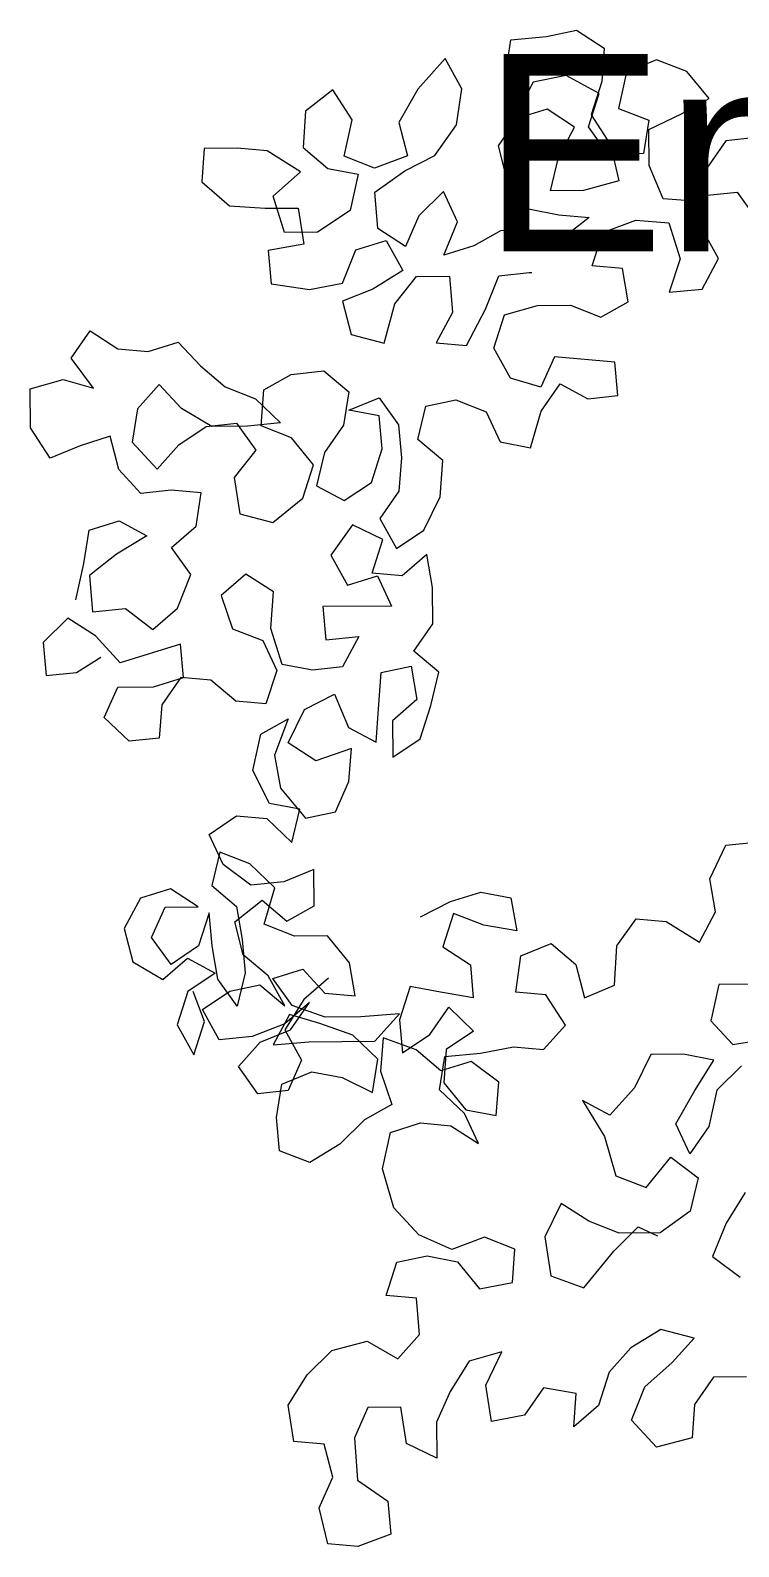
# Model space of a CAD drawing. Header units: millimetres. Extents: x 318905 to 439572, y -5133 to 105868.
# Drawn here: x 349344 to 349971, y 2796 to 4139 of the extents above; entities that cross this region are included whole.
import ezdxf

# ---------------------------------------------------------------- set-up
doc = ezdxf.new("R2010")
doc.units = ezdxf.units.MM
doc.header["$MEASUREMENT"] = 0
doc.layers.add('INTI_Agencement_Stylo_No__102', color=7, linetype='Continuous', lineweight=0, true_color=0xcccccc)
doc.layers.add('INTI_Etiquettes_Stylo_No__1', color=7, linetype='Continuous', lineweight=5)
doc.styles.add('STYLE_GENERE_2', font='Arial')
doc.dimstyles.new('STYLE_GENERE__3', dxfattribs={"dimtxt": 0.18, "dimasz": 182.4, "dimexe": 0.18, "dimexo": 0.0625, "dimgap": 0.09, "dimtad": 0, "dimtih": 1, "dimtoh": 1, "dimdec": 4, "dimzin": 0, "dimdsep": 46, "dimcen": 0.09, "dimadec": 0, "dimazin": 0, "dimtfac": 1, "dimtdec": 4, "dimtmove": 0, "dimatfit": 3, "dimldrblk": 'ARROWHEAD_5', "dimfxl": 0, "dimtolj": 1, "dimtzin": 0, "dimarcsym": 0})

# ---------------------------------------------------------------- blocks, each defined once
blk = doc.blocks.new('arbre6[1]', base_point=(351659.1, -542.5))
at = {"layer": 'INTI_Agencement_Stylo_No__102', "linetype": 'Continuous'}
for p, q in [((349801, 4133.8), (349827.7, 4139.4)), ((349827.7, 4139.4), (349852.2, 4123.6)), ((349764.8, 4101.4), (349769.4, 4130.8)), ((349769.4, 4130.8), (349801, 4133.8)), ((349711.2, 4114.3), (349687, 4087.3)), ((349726, 4087.6), (349711.2, 4114.3)), ((349852.2, 4123.6), (349850, 4094.1)), ((349898.5, 4113.3), (349871.8, 4102.3)), ((349925.3, 4102.8), (349898.5, 4113.3)), ((349774.8, 4066.7), (349764.8, 4101.4)), ((349818.3, 4099.2), (349789.2, 4093.5)), ((349847.6, 4083.4), (349818.3, 4099.2)), ((349871.8, 4102.3), (349864.7, 4070.1)), ((349945, 4078.9), (349925.3, 4102.8)), ((349611.6, 4086.6), (349587.4, 4067.6)), ((349628.9, 4060), (349611.6, 4086.6)), ((349687, 4087.3), (349670.2, 4057.7)), ((349721.3, 4055.5), (349726, 4087.6)), ((349789.2, 4093.5), (349774.8, 4066.7)), ((349850, 4094.1), (349840.5, 4064.6)), ((349838.1, 4053.8), (349847.6, 4083.4)), ((349920.7, 4065.3), (349945, 4078.9)), ((349587.4, 4067.6), (349585.3, 4035.5)), ((349621.8, 4027.8), (349628.9, 4060)), ((349670.2, 4057.7), (349677.7, 4028.3)), ((349774.8, 4061.3), (349758, 4037.1)), ((349801.5, 4069.6), (349774.8, 4061.3)), ((349825.9, 4053.7), (349801.5, 4069.6)), ((349840.5, 4064.6), (349857.7, 4038)), ((349864.7, 4070.1), (349891.6, 4059.7)), ((349891.6, 4059.7), (349886.9, 4030.2)), ((349891.6, 4051.6), (349920.7, 4065.3)), ((349702.1, 4028.5), (349721.3, 4055.5)), ((349811.5, 4026.8), (349825.9, 4053.7)), ((349855.3, 4029.9), (349838.1, 4053.8)), ((349891.9, 4019.5), (349891.6, 4051.6)), ((349986.6, 4044.5), (349959.8, 4041.6)), ((349497.7, 4034.7), (349495.5, 4005.2)), ((349526.9, 4035), (349497.7, 4034.7)), ((349553.6, 4032.5), (349526.9, 4035)), ((349583, 4014.1), (349553.6, 4032.5)), ((349585.3, 4035.5), (349607.3, 4017)), ((349758, 4037.1), (349765.5, 4007.7)), ((349886.9, 4030.2), (349855.3, 4029.9)), ((349857.7, 4038), (349865.2, 4005.9)), ((349959.8, 4041.6), (349943, 4017.3)), ((349607.3, 4017), (349634.1, 4011.8)), ((349648.6, 4017.3), (349621.8, 4027.8)), ((349677.7, 4028.3), (349648.6, 4017.3)), ((349675.4, 4014.9), (349702.1, 4028.5)), ((349804.5, 3997.3), (349811.5, 4026.8)), ((349904.3, 3990.2), (349891.9, 4019.5)), ((349943, 4017.3), (349935.9, 3987.8)), ((349495.5, 4005.2), (349520, 3984)), ((349558.8, 3992.4), (349583, 4014.1)), ((349634.1, 4011.8), (349627, 3979.7)), ((349648.8, 3995.9), (349675.4, 4014.9)), ((349765.5, 4007.7), (349785.1, 3981.1)), ((349865.2, 4005.9), (349833.7, 3997.6)), ((349568.8, 3960.4), (349558.8, 3992.4)), ((349651.5, 3963.8), (349648.8, 3995.9)), ((349709.6, 3996.5), (349687.9, 3974.9)), ((349722, 3969.8), (349709.6, 3996.5)), ((349833.7, 3997.6), (349804.5, 3997.3)), ((349935.9, 3987.8), (349904.3, 3990.2)), ((349938.5, 3963.7), (349943.2, 3993.2)), ((349943.2, 3993.2), (349969.9, 3996.1)), ((349969.9, 3996.1), (349987.1, 3972.2)), ((349520, 3984), (349551.6, 3981.7)), ((349551.6, 3981.7), (349580.8, 3981.9)), ((349580.8, 3981.9), (349585.9, 3949.8)), ((349627, 3979.7), (349598, 3960.7)), ((349785.1, 3981.1), (349811.9, 3976)), ((349675.9, 3948), (349651.5, 3963.8)), ((349687.9, 3974.9), (349675.9, 3948)), ((349710, 3940.3), (349722, 3969.8)), ((349811.9, 3976), (349838.7, 3973.5)), ((349838.7, 3973.5), (349814.5, 3954.6)), ((349851, 3960.3), (349880.1, 3971.2)), ((349880.1, 3971.2), (349909.3, 3968.8)), ((349909.3, 3968.8), (349919.3, 3936.8)), ((349953.3, 3937.1), (349938.5, 3963.7)), ((349585.9, 3949.8), (349554.3, 3944.2)), ((349598, 3960.7), (349568.8, 3960.4)), ((349632.1, 3944.9), (349658.8, 3953.2)), ((349658.8, 3953.2), (349673.6, 3926.6)), ((349760.9, 3962.1), (349736.7, 3948.5)), ((349787.7, 3959.7), (349760.9, 3962.1)), ((349814.5, 3954.6), (349787.7, 3959.7)), ((349841.5, 3930.7), (349851, 3960.3)), ((349554.3, 3944.2), (349557, 3914.8)), ((349620.2, 3915.4), (349632.1, 3944.9)), ((349736.7, 3948.5), (349710, 3940.3)), ((349919.3, 3936.8), (349909.7, 3907.3)), ((349938.9, 3910.2), (349953.3, 3937.1)), ((349673.6, 3926.6), (349647, 3910.2)), ((349758.8, 3922), (349785.5, 3924.9)), ((349785.5, 3924.9), (349788, 3924.9)), ((349868.2, 3928.3), (349841.5, 3930.7)), ((349873.3, 3898.9), (349868.2, 3928.3)), ((349557, 3914.8), (349591.1, 3909.7)), ((349591.1, 3909.7), (349620.2, 3915.4)), ((349647, 3910.2), (349620.3, 3899.3)), ((349666.6, 3897), (349685.8, 3921.3)), ((349685.8, 3921.3), (349715, 3921.6)), ((349715, 3921.6), (349717.7, 3889.5)), ((349746.9, 3892.4), (349758.8, 3922)), ((349909.7, 3907.3), (349938.9, 3910.2)), ((349620.3, 3899.3), (349627.8, 3869.9)), ((349657.1, 3862.2), (349666.6, 3897)), ((349793.1, 3895.5), (349822.3, 3895.8)), ((349822.3, 3895.8), (349849.1, 3885.3)), ((349849.1, 3885.3), (349873.3, 3898.9)), ((349717.7, 3889.5), (349703.3, 3862.6)), ((349730.1, 3860.1), (349746.9, 3892.4)), ((349754.4, 3857.7), (349763.9, 3887.2)), ((349763.9, 3887.2), (349793.1, 3895.5)), ((349379.9, 3848.9), (349396.7, 3873.2)), ((349396.7, 3873.2), (349421.2, 3857.3)), ((349627.8, 3869.9), (349657.1, 3862.2)), ((349421.2, 3857.3), (349447.9, 3854.9)), ((349447.9, 3854.9), (349474.6, 3863.2)), ((349474.6, 3863.2), (349494.3, 3842)), ((349703.3, 3862.6), (349730.1, 3860.1)), ((349769.2, 3831.1), (349754.4, 3857.7)), ((349399.5, 3822.4), (349379.9, 3848.9)), ((349494.3, 3842), (349516.3, 3823.4)), ((349808, 3850.1), (349796, 3823.3)), ((349861.6, 3845.3), (349808, 3850.1)), ((349864.2, 3815.9), (349861.6, 3845.3)), ((349343.6, 3821.9), (349372.7, 3830.1)), ((349372.7, 3830.1), (349399.5, 3822.4)), ((349550.4, 3821), (349574.6, 3834.6)), ((349574.6, 3834.6), (349603.8, 3837.6)), ((349603.8, 3837.6), (349625.8, 3819.1)), ((349796, 3823.3), (349769.2, 3831.1)), ((349343.8, 3787.1), (349343.6, 3821.9)), ((349457.9, 3825.6), (349438.6, 3804)), ((349477.5, 3804.3), (349457.9, 3825.6)), ((349516.3, 3823.4), (349543.1, 3812.9)), ((349548.2, 3788.9), (349550.4, 3821)), ((349625.8, 3819.1), (349621.1, 3789.6)), ((349796.2, 3801.9), (349813, 3826.1)), ((349813, 3826.1), (349837.5, 3812.9)), ((349837.5, 3812.9), (349864.2, 3815.9)), ((349438.6, 3804), (349433.9, 3774.5)), ((349504.4, 3788.5), (349477.5, 3804.3)), ((349543.1, 3812.9), (349565.2, 3791.7)), ((349625.9, 3803), (349652.6, 3813.9)), ((349652.7, 3797.9), (349625.9, 3803)), ((349652.6, 3813.9), (349669.8, 3790)), ((349686.9, 3776.8), (349694, 3806.3)), ((349694, 3806.3), (349720.7, 3811.9)), ((349720.7, 3811.9), (349747.6, 3801.4)), ((349786.7, 3769.6), (349796.2, 3801.9)), ((349475.3, 3772.2), (349499.5, 3788.5)), ((349499.5, 3788.5), (349526.3, 3791.4)), ((349536, 3788.8), (349504.4, 3788.5)), ((349526.3, 3791.4), (349543.5, 3767.4)), ((349565.2, 3791.7), (349536, 3788.8)), ((349575, 3778.4), (349548.2, 3788.9)), ((349621.1, 3789.6), (349604.3, 3765.3)), ((349655.4, 3768.5), (349652.7, 3797.9)), ((349669.8, 3790), (349672.4, 3760.6)), ((349747.6, 3801.4), (349759.9, 3774.8)), ((349361.1, 3760.4), (349343.8, 3787.1)), ((349414.4, 3779.7), (349387.8, 3771.4)), ((349422, 3750.3), (349414.4, 3779.7)), ((349594.6, 3754.5), (349575, 3778.4)), ((349709, 3758.2), (349686.9, 3776.8)), ((349759.9, 3774.8), (349786.7, 3769.6)), ((349387.8, 3771.4), (349361.1, 3760.4)), ((349433.9, 3774.5), (349456, 3750.6)), ((349456, 3750.6), (349475.3, 3772.2)), ((349543.5, 3767.4), (349524.2, 3743.2)), ((349604.3, 3765.3), (349597.2, 3735.8)), ((349645.8, 3738.9), (349655.4, 3768.5)), ((349441.6, 3729.1), (349422, 3750.3)), ((349585.1, 3725), (349594.6, 3754.5)), ((349672.4, 3760.6), (349670.2, 3731.1)), ((349706.8, 3726.1), (349709, 3758.2)), ((349524.2, 3743.2), (349529.3, 3711.1)), ((349597.2, 3735.8), (349621.6, 3722.7)), ((349621.6, 3722.7), (349645.8, 3738.9)), ((349468.3, 3732), (349441.6, 3729.1)), ((349495.1, 3729.5), (349468.3, 3732)), ((349490.5, 3700.1), (349495.1, 3729.5)), ((349558.5, 3703.3), (349585.1, 3725)), ((349670.2, 3731.1), (349653.4, 3706.9)), ((349692.4, 3696.5), (349706.8, 3726.1)), ((349529.3, 3711.1), (349558.5, 3703.3)), ((349391, 3667), (349395.6, 3696.5)), ((349395.6, 3696.5), (349422.3, 3704.8)), ((349422.3, 3704.8), (349446.7, 3691.6)), ((349468.7, 3681.1), (349490.5, 3700.1)), ((349629.1, 3701.3), (349609.8, 3674.4)), ((349656, 3688.2), (349629.1, 3701.3)), ((349653.4, 3706.9), (349668.2, 3680.2)), ((349668.2, 3680.2), (349692.4, 3696.5)), ((349446.7, 3691.6), (349420.1, 3675.3)), ((349485.9, 3657.2), (349468.7, 3681.1)), ((349646.4, 3658.6), (349656, 3688.2)), ((349420.1, 3675.3), (349395.9, 3656.4)), ((349609.8, 3674.4), (349624.6, 3647.7)), ((349695, 3675.1), (349673.2, 3656.2)), ((349700.1, 3645.7), (349695, 3675.1)), ((349383.9, 3634.8), (349391, 3667)), ((349395.9, 3656.4), (349398.6, 3624.3)), ((349474, 3627.6), (349485.9, 3657.2)), ((349534.6, 3657.6), (349512.8, 3638.7)), ((349559, 3641.8), (349534.6, 3657.6)), ((349624.6, 3647.7), (349651.3, 3656)), ((349673.2, 3656.2), (349646.4, 3658.6)), ((349651.3, 3656), (349663.7, 3629.3)), ((349556.8, 3609.6), (349559, 3641.8)), ((349700.3, 3613.6), (349700.1, 3645.7)), ((349398.6, 3624.3), (349427.8, 3627.2)), ((349427.8, 3627.2), (349452.2, 3608.7)), ((349452.2, 3608.7), (349474, 3627.6)), ((349512.8, 3638.7), (349522.8, 3609.3)), ((349663.7, 3629.3), (349602.9, 3628.8)), ((349602.9, 3628.8), (349605.5, 3599.4)), ((349376.7, 3618.7), (349355, 3597.1)), ((349401.2, 3602.9), (349376.7, 3618.7)), ((349683.5, 3589.4), (349700.3, 3613.6)), ((349423.2, 3579), (349401.2, 3602.9)), ((349522.8, 3609.3), (349549.6, 3598.9)), ((349566.8, 3577.6), (349556.8, 3609.6)), ((349605.5, 3599.4), (349634.7, 3602.3)), ((349634.7, 3602.3), (349620.3, 3575.4)), ((349355, 3597.1), (349357.7, 3567.7)), ((349476.6, 3595.5), (349423.2, 3579)), ((349479.3, 3566.1), (349476.6, 3595.5)), ((349549.6, 3598.9), (349562, 3572.2)), ((349705.5, 3570.8), (349683.5, 3589.4)), ((349384.4, 3570.6), (349406.2, 3584.2)), ((349593.6, 3572.5), (349566.8, 3577.6)), ((349620.3, 3575.4), (349593.6, 3572.5)), ((349654.4, 3570.4), (349681.1, 3576)), ((349681.1, 3576), (349686.2, 3546.6)), ((349357.7, 3567.7), (349384.4, 3570.6)), ((349452.6, 3557.8), (349479.3, 3566.1)), ((349476.9, 3566.1), (349460, 3541.9)), ((349503.6, 3563.7), (349476.9, 3566.1)), ((349525.7, 3545.1), (349503.6, 3563.7)), ((349562, 3572.2), (349552.4, 3542.7)), ((349652.2, 3538.2), (349654.4, 3570.4)), ((349698.4, 3541.3), (349705.5, 3570.8)), ((349409, 3530.7), (349421, 3557.6)), ((349421, 3557.6), (349452.6, 3557.8)), ((349586.5, 3537.6), (349613.2, 3551.3)), ((349613.2, 3551.3), (349625.6, 3521.9)), ((349686.2, 3546.6), (349664.5, 3527.6)), ((349460, 3541.9), (349457.8, 3512.4)), ((349552.4, 3542.7), (349525.7, 3545.1)), ((349572.2, 3508.1), (349586.5, 3537.6)), ((349650, 3508.8), (349652.2, 3538.2)), ((349688.9, 3511.8), (349698.4, 3541.3)), ((349431.1, 3509.5), (349409, 3530.7)), ((349547.8, 3515.9), (349572, 3529.5)), ((349572, 3529.5), (349560.1, 3497.3)), ((349625.6, 3521.9), (349650, 3508.8)), ((349664.5, 3527.6), (349664.7, 3495.5)), ((349457.8, 3512.4), (349431.1, 3509.5)), ((349540.7, 3483.7), (349547.8, 3515.9)), ((349596.6, 3492.2), (349572.2, 3508.1)), ((349664.7, 3495.5), (349688.9, 3511.8)), ((349560.1, 3497.3), (349565.2, 3467.9)), ((349628.1, 3503.2), (349596.6, 3492.2)), ((349625.9, 3473.8), (349628.1, 3503.2)), ((349555.5, 3454.4), (349540.7, 3483.7)), ((349565.2, 3467.9), (349587.3, 3441.3)), ((349614, 3446.9), (349625.9, 3473.8)), ((349582.3, 3449.3), (349555.5, 3454.4)), ((349502.2, 3427.1), (349526.4, 3443.4)), ((349526.4, 3443.4), (349553.2, 3441)), ((349553.2, 3441), (349575.3, 3419.8)), ((349575.3, 3419.8), (349582.3, 3449.3)), ((349587.3, 3441.3), (349614, 3446.9)), ((349514.6, 3400.5), (349502.2, 3427.1)), ((349945.7, 3387.8), (349960, 3417.4)), ((349960, 3417.4), (349986.8, 3420.3)), ((349511.4, 3411.3), (349504.3, 3381.8)), ((349538.2, 3400.9), (349511.4, 3411.3)), ((349539.1, 3382), (349514.6, 3400.5)), ((349560.3, 3379.7), (349538.2, 3400.9)), ((349594.9, 3395.9), (349568.2, 3384.9)), ((349595.1, 3363.7), (349594.9, 3395.9)), ((349950.8, 3358.4), (349945.7, 3387.8)), ((349467.8, 3378.8), (349441.1, 3370.6)), ((349492.3, 3363), (349467.8, 3378.8)), ((349504.3, 3381.8), (349526.3, 3363.3)), ((349568.2, 3384.9), (349539.1, 3382)), ((349550.8, 3347.5), (349560.3, 3379.7)), ((349716, 3367.7), (349742.7, 3376)), ((349742.7, 3376), (349769.5, 3370.8)), ((349441.1, 3370.6), (349426.7, 3343.7)), ((349451.1, 3335.8), (349463.1, 3362.7)), ((349463.1, 3362.7), (349492.3, 3363)), ((349524.7, 3349.7), (349548.9, 3368.7)), ((349526.3, 3363.3), (349531.4, 3333.9)), ((349548.9, 3368.7), (349570.9, 3350.1)), ((349570.9, 3350.1), (349595.1, 3363.7)), ((349689.4, 3354.1), (349716, 3367.7)), ((349769.5, 3370.8), (349774.6, 3341.5)), ((349936.4, 3331.5), (349950.8, 3358.4)), ((349502, 3357.7), (349492.5, 3328.2)), ((349504.7, 3328.3), (349502, 3357.7)), ((349532.2, 3320.3), (349524.7, 3349.7)), ((349577.6, 3337), (349550.8, 3347.5)), ((349718.6, 3357), (349709, 3327.5)), ((349745.4, 3346.5), (349718.6, 3357)), ((349774.6, 3341.5), (349745.4, 3346.5)), ((349863.4, 3328.2), (349880.3, 3352.4)), ((349880.3, 3352.4), (349907, 3350)), ((349907, 3350), (349936.4, 3331.5)), ((349426.7, 3343.7), (349434.3, 3314.3)), ((349468.3, 3311.9), (349451.1, 3335.8)), ((349531.4, 3333.9), (349534.1, 3304.5)), ((349606.8, 3337.3), (349577.6, 3337)), ((349626.4, 3313.3), (349606.8, 3337.3)), ((349492.5, 3328.2), (349468.3, 3311.9)), ((349509.8, 3298.9), (349504.7, 3328.3)), ((349554.2, 3301.8), (349532.2, 3320.3)), ((349709, 3327.5), (349733.5, 3311.6)), ((349773.7, 3287.2), (349778.3, 3319.4)), ((349778.3, 3319.4), (349805, 3330.3)), ((349805, 3330.3), (349827, 3311.8)), ((349861.2, 3293.4), (349863.4, 3328.2)), ((349434.3, 3314.3), (349461.1, 3298.5)), ((349461.1, 3298.5), (349482.9, 3317.4)), ((349482.9, 3317.4), (349507.3, 3304.2)), ((349558.4, 3299.3), (349585.1, 3307.6)), ((349585.1, 3307.6), (349604.7, 3286.4)), ((349631.5, 3283.9), (349626.4, 3313.3)), ((349733.5, 3311.6), (349736.1, 3282.2)), ((349827, 3311.8), (349834.6, 3282.4)), ((349507.3, 3304.2), (349483.1, 3288)), ((349527, 3275), (349509.8, 3298.9)), ((349520.3, 3288.1), (349547, 3293.7)), ((349534.1, 3304.5), (349527, 3275)), ((349547, 3293.7), (349569, 3275.2)), ((349569, 3275.2), (349554.2, 3301.8)), ((349575.6, 3275.4), (349558.4, 3299.3)), ((349607.8, 3299.6), (349586, 3280.7)), ((349680.1, 3292.4), (349670.6, 3262.9)), ((349706.9, 3287.3), (349680.1, 3292.4)), ((349834.6, 3282.4), (349861.2, 3293.4)), ((349953.7, 3294.2), (349946.6, 3262)), ((349985.3, 3294.5), (349953.7, 3294.2)), ((349483.1, 3288), (349473.6, 3258.4)), ((349497.9, 3261.3), (349488, 3288)), ((349496.1, 3271.8), (349520.3, 3288.1)), ((349586, 3280.7), (349569.2, 3253.8)), ((349590.9, 3278), (349569.2, 3259.1)), ((349574.1, 3253.8), (349590.9, 3278)), ((349604.7, 3286.4), (349631.5, 3283.9)), ((349736.1, 3282.2), (349706.9, 3287.3)), ((349800.5, 3284.8), (349773.7, 3287.2)), ((349817.7, 3258.2), (349800.5, 3284.8)), ((349510.9, 3245.2), (349496.1, 3271.8)), ((349573.3, 3267.4), (349558.9, 3240.5)), ((349600.1, 3259.6), (349573.3, 3267.4)), ((349604.9, 3265), (349575.6, 3275.4)), ((349636.5, 3265.3), (349604.9, 3265)), ((349670.6, 3268.2), (349636.5, 3265.3)), ((349648.9, 3244), (349670.6, 3268.2)), ((349697.5, 3249.7), (349714.3, 3274)), ((349714.3, 3274), (349736.4, 3252.8)), ((349473.6, 3258.4), (349488.4, 3231.8)), ((349488.4, 3231.8), (349497.9, 3261.3)), ((349569.2, 3259.1), (349540.1, 3248.1)), ((349547.4, 3242.9), (349574.1, 3253.8)), ((349569.2, 3253.8), (349584, 3227.1)), ((349629.4, 3249.1), (349600.1, 3259.6)), ((349670.6, 3262.9), (349673.3, 3233.5)), ((349736.4, 3252.8), (349712.2, 3236.5)), ((349798.4, 3236.6), (349817.7, 3258.2)), ((349946.6, 3262), (349966.2, 3240.8)), ((349540.1, 3248.1), (349510.9, 3245.2)), ((349528.1, 3221.3), (349547.4, 3242.9)), ((349558.9, 3240.5), (349590.5, 3243.4)), ((349590.5, 3243.4), (349648.9, 3244)), ((349651.4, 3227.9), (349629.4, 3249.1)), ((349656.1, 3246.7), (349653.9, 3217.2)), ((349685.4, 3236.3), (349656.1, 3246.7)), ((349673.3, 3233.5), (349697.5, 3249.7)), ((349742.5, 3233.4), (349771.6, 3239)), ((349771.6, 3239), (349798.4, 3236.6)), ((349966.2, 3240.8), (350000.2, 3246.4)), ((349584, 3227.1), (349572, 3200.3)), ((349646.8, 3198.4), (349651.4, 3227.9)), ((349707.4, 3217.7), (349685.4, 3236.3)), ((349706.2, 3200.9), (349710.9, 3230.4)), ((349734.1, 3226), (349707.4, 3217.7)), ((349712.2, 3236.5), (349709.9, 3207)), ((349710.9, 3230.4), (349742.5, 3233.4)), ((349758.6, 3207.5), (349734.1, 3226)), ((349893.3, 3232.1), (349878.9, 3202.5)), ((349922.5, 3232.3), (349893.3, 3232.1)), ((349949.3, 3227.2), (349922.5, 3232.3)), ((349932.5, 3200.3), (349949.3, 3227.2)), ((349545.3, 3197.3), (349528.1, 3221.3)), ((349566.4, 3205.7), (349593.1, 3216.7)), ((349593.1, 3216.7), (349619.9, 3211.6)), ((349619.9, 3211.6), (349646.8, 3198.4)), ((349653.9, 3217.2), (349663.9, 3187.9)), ((349973.7, 3222.1), (349951.9, 3200.5)), ((349572, 3200.3), (349545.3, 3197.3)), ((349561.8, 3176.2), (349566.4, 3205.7)), ((349728.3, 3179.7), (349706.2, 3200.9)), ((349709.9, 3207), (349729.6, 3183.1)), ((349756.4, 3178), (349758.6, 3207.5)), ((349878.9, 3202.5), (349857.2, 3178.2)), ((349915.7, 3170.7), (349932.5, 3200.3)), ((349951.9, 3200.5), (349944.9, 3168.3)), ((349663.9, 3187.9), (349639.6, 3174.3)), ((349857.2, 3178.2), (349832.8, 3191.4)), ((349832.8, 3191.4), (349852.5, 3159.4)), ((349564.4, 3146.8), (349561.8, 3176.2)), ((349639.6, 3174.3), (349617.9, 3152.7)), ((349662.7, 3163.1), (349689.4, 3171.4)), ((349689.4, 3171.4), (349716.2, 3168.9)), ((349740.7, 3153.1), (349728.3, 3179.7)), ((349729.6, 3183.1), (349756.4, 3178)), ((349928, 3144.1), (349915.7, 3170.7)), ((349655.7, 3130.9), (349662.7, 3163.1)), ((349716.2, 3168.9), (349740.7, 3153.1)), ((349852.5, 3159.4), (349862.5, 3124.7)), ((349944.9, 3168.3), (349928, 3144.1)), ((349591.3, 3136.4), (349564.4, 3146.8)), ((349617.9, 3152.7), (349591.3, 3136.4)), ((349665.7, 3096.2), (349655.7, 3130.9)), ((349889.3, 3114.3), (349911, 3141.2)), ((349911, 3141.2), (349935.5, 3122.7)), ((349862.5, 3124.7), (349889.3, 3114.3)), ((349935.5, 3122.7), (349928.4, 3093.2)), ((349976.9, 3109.7), (349960.1, 3082.8)), ((349687.7, 3072.3), (349665.7, 3096.2)), ((349814, 3100.2), (349799.6, 3070.6)), ((349838.5, 3084.4), (349814, 3100.2)), ((349928.4, 3093.2), (349901.8, 3074.2)), ((349865.3, 3073.9), (349838.5, 3084.4)), ((349860.6, 3057.8), (349882.3, 3079.4)), ((349882.3, 3079.4), (349899.4, 3071.5)), ((349960.1, 3082.8), (349948.2, 3053.2)), ((349717, 3059.2), (349687.7, 3072.3)), ((349746.1, 3070.2), (349717, 3059.2)), ((349773, 3059.7), (349746.1, 3070.2)), ((349799.6, 3070.6), (349804.8, 3035.9)), ((349901.8, 3074.2), (349865.3, 3073.9)), ((349668.5, 3048), (349695.2, 3053.6)), ((349695.2, 3053.6), (349722, 3048.5)), ((349770.8, 3030.2), (349773, 3059.7)), ((349834, 3025.4), (349860.6, 3057.8)), ((349948.2, 3053.2), (349972.6, 3034.7)), ((349658.9, 3018.5), (349668.5, 3048)), ((349722, 3048.5), (349741.6, 3024.6)), ((349804.8, 3035.9), (349834, 3025.4)), ((349741.6, 3024.6), (349770.8, 3030.2)), ((349685.7, 3016.1), (349658.9, 3018.5)), ((349688.4, 2984), (349685.7, 3016.1)), ((349669.1, 2962.4), (349688.4, 2984)), ((349902.4, 2988.6), (349875.8, 2972.3)), ((349931.7, 2980.8), (349902.4, 2988.6)), ((349588.9, 2948.3), (349610.7, 2969.9)), ((349610.7, 2969.9), (349642.2, 2978.2)), ((349642.2, 2978.2), (349669.1, 2962.4)), ((349875.8, 2972.3), (349856.5, 2950.7)), ((349912.4, 2959.2), (349931.7, 2980.8)), ((349732.4, 2960.3), (349715.5, 2933.4)), ((349761.5, 2968.6), (349732.4, 2960.3)), ((349747.1, 2939), (349761.5, 2968.6)), ((349888.2, 2937.6), (349912.4, 2959.2)), ((349572.1, 2921.4), (349588.9, 2948.3)), ((349856.5, 2950.7), (349847, 2921.2)), ((349949, 2946.2), (349932.1, 2921.9)), ((349978.2, 2946.4), (349949, 2946.2)), ((349715.5, 2933.4), (349703.6, 2906.5)), ((349752.2, 2906.9), (349747.1, 2939)), ((349798.2, 2936.8), (349781.4, 2912.5)), ((349827.4, 2931.7), (349798.2, 2936.8)), ((349825.2, 2902.2), (349827.4, 2931.7)), ((349876.3, 2908.1), (349888.2, 2937.6)), ((349577.2, 2889.3), (349572.1, 2921.4)), ((349642.7, 2919.3), (349630.7, 2892.4)), ((349671.8, 2919.6), (349642.7, 2919.3)), ((349677, 2887.5), (349671.8, 2919.6)), ((349847, 2921.2), (349825.2, 2902.2)), ((349932.1, 2921.9), (349929.9, 2892.5)), ((349703.6, 2906.5), (349703.8, 2874.4)), ((349781.4, 2912.5), (349752.2, 2906.9)), ((349898.3, 2884.2), (349876.3, 2908.1)), ((349604, 2886.9), (349577.2, 2889.3)), ((349630.7, 2892.4), (349633.4, 2855)), ((349929.9, 2892.5), (349898.3, 2884.2)), ((349611.5, 2857.5), (349604, 2886.9)), ((349703.8, 2874.4), (349677, 2887.5)), ((349599.5, 2830.6), (349611.5, 2857.5)), ((349633.4, 2855), (349660.3, 2836.5)), ((349660.3, 2836.5), (349663, 2807.1)), ((349607.1, 2798.5), (349599.5, 2830.6)), ((349633.9, 2796.1), (349607.1, 2798.5)), ((349663, 2807.1), (349633.9, 2796.1))]:
    blk.add_line(p, q, dxfattribs=at)
blk = doc.blocks.new('ARROWHEAD_5')
at = {"linetype": 'Continuous', "lineweight": 0}
blk.add_hatch(color=0, dxfattribs=at).paths.add_polyline_path([(-1, 0.2679), (0, 0), (-1, -0.2679)])
at = {"color": 0, "linetype": 'Continuous', "lineweight": 0}
blk.add_line((0, 0), (-1, 0), dxfattribs=at)

msp = doc.modelspace()

# ---------------------------------------------------------------- block references
at = {"layer": 'INTI_Agencement_Stylo_No__102', "linetype": 'Continuous'}
msp.add_blockref('arbre6[1]', (351659.099, -542.456), dxfattribs=at)

# ---------------------------------------------------------------- texts
at = {"layer": 'INTI_Etiquettes_Stylo_No__1', "linetype": 'Continuous', "insert": (351754.12, 3940.998), "char_height": 175, "attachment_point": 9, "style": 'STYLE_GENERE_2'}
msp.add_mtext('\\A1;{\\pqr;\\fArial|b0|i0|c0|p34;Enduit teinte sable}', dxfattribs=at)

# ---------------------------------------------------------------- leaders
at = {"layer": 'INTI_Etiquettes_Stylo_No__1', "linetype": 'Continuous', "annotation_type": 0, "has_hookline": 1, "hookline_direction": 1, "text_width": 1983.97}
msp.add_leader([(355169.13, 3673.372), (352294.12, 3940.998), (351754.21, 3940.998)], dimstyle='STYLE_GENERE__3', dxfattribs=at)

doc.saveas('drawing.dxf')
